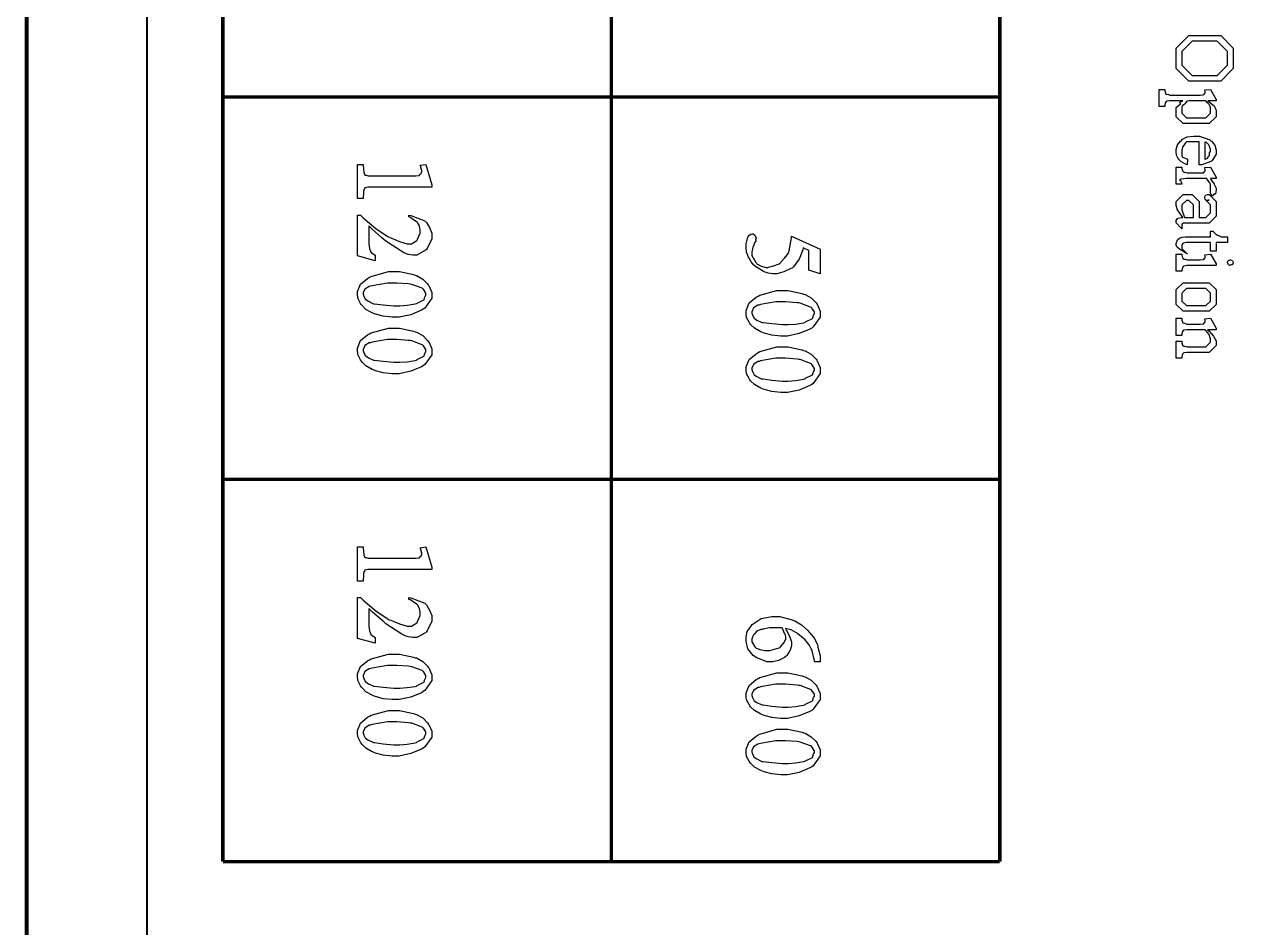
# Model space of a CAD drawing. Extents: x 0.4 to 11.2, y 0.4 to 16.
# Drawn here: x 0.358 to 3.346, y 6.726 to 8.926 of the extents above; entities that cross this region are included whole.
import ezdxf

# ---------------------------------------------------------------- set-up
doc = ezdxf.new("R2010")
doc.units = 0
doc.layers.get('0').update_dxf_attribs({"linetype": 'CONTINUOUS'})

msp = doc.modelspace()

# ---------------------------------------------------------------- linework, layer by layer
at = {"color": 230, "const_width": 0.01}
msp.add_lwpolyline([(11.1917, 0.405003), (11.1917, 15.9817), (0.363336, 15.9817), (0.363336, 0.405003), (11.1917, 0.405003)], close=True, dxfattribs=at)
at = {"color": 6, "const_width": 0.005}
msp.add_lwpolyline([(0.656685, 15.6867), (0.656685, 2.93668), (10.8983, 2.93668)], dxfattribs=at)
at = {"color": 0, "const_width": 0.008333}
for points in [[(0.841689, 6.88667), (0.841689, 13.4083), (2.73503, 13.4083), (2.73503, 6.88667)], [(1.78836, 13.4083), (1.78836, 6.88667)], [(2.73503, 8.75), (0.841689, 8.75)], [(2.73503, 7.81836), (0.841689, 7.81836)], [(2.73503, 6.88667), (0.841689, 6.88667)]]:
    msp.add_lwpolyline(points, dxfattribs=at)
at = {"color": 0}
for points in [[(3.30387, 8.84293), (3.30387, 8.81907), (3.27328, 8.78847), (3.23529, 8.78847), (3.19558, 8.78847), (3.16499, 8.81907), (3.16499, 8.84424), (3.16499, 8.86897), (3.19558, 8.89958), (3.23486, 8.89958), (3.27328, 8.89958), (3.30387, 8.86897), (3.30387, 8.84293)], [(3.28999, 8.84467), (3.28999, 8.86074), (3.26503, 8.88569), (3.23529, 8.88569), (3.20383, 8.88569), (3.17887, 8.86074), (3.17887, 8.84446), (3.17887, 8.82731), (3.20383, 8.80236), (3.23292, 8.80236), (3.26503, 8.80236), (3.28999, 8.82731), (3.28999, 8.84467)], [(3.24832, 8.76844), (3.26221, 8.74393), (3.26221, 8.74067), (3.24181, 8.74067), (3.24311, 8.73964), (3.25689, 8.72933), (3.25765, 8.72831), (3.25765, 8.72831), (3.25993, 8.72342), (3.26221, 8.71718), (3.26221, 8.71506), (3.26221, 8.70182), (3.2455, 8.68511), (3.21685, 8.68511), (3.18169, 8.68511), (3.16499, 8.70182), (3.16499, 8.72157), (3.16499, 8.72439), (3.17421, 8.7321), (3.17606, 8.73286), (3.17518, 8.73356), (3.17383, 8.73757), (3.17936, 8.73996), (3.18083, 8.74067), (3.1511, 8.74067), (3.14876, 8.74067), (3.14208, 8.73996), (3.14176, 8.73981), (3.14106, 8.73969), (3.13872, 8.73654), (3.13851, 8.73611), (3.13818, 8.73606), (3.13721, 8.72911), (3.13721, 8.72678), (3.12332, 8.72678), (3.12332, 8.76844), (3.13721, 8.76844), (3.13721, 8.76628), (3.13721, 8.76568), (3.13846, 8.75862), (3.13872, 8.75803), (3.13872, 8.75803), (3.14122, 8.75558), (3.14154, 8.75543), (3.14154, 8.75569), (3.14442, 8.75646), (3.14947, 8.75456), (3.1511, 8.75456), (3.22054, 8.75456), (3.22319, 8.75456), (3.23085, 8.75532), (3.23118, 8.75543), (3.23101, 8.75592), (3.23193, 8.75797), (3.23449, 8.75738), (3.23465, 8.7576), (3.23481, 8.75874), (3.23574, 8.76118), (3.23574, 8.76193), (3.23562, 8.76286), (3.23465, 8.76682), (3.23443, 8.76736), (3.24832, 8.76844)], [(3.23639, 8.74067), (3.20535, 8.74067), (3.2029, 8.74067), (3.19547, 8.7405), (3.19265, 8.73996), (3.19211, 8.73981), (3.19026, 8.73861), (3.18549, 8.7334), (3.18349, 8.73047), (3.18278, 8.73025), (3.1824, 8.73053), (3.17936, 8.72857), (3.17887, 8.72304), (3.17887, 8.72114), (3.17887, 8.71007), (3.18994, 8.699), (3.21186, 8.699), (3.23725, 8.699), (3.24832, 8.71007), (3.24832, 8.72114), (3.24832, 8.72331), (3.24653, 8.72911), (3.24615, 8.72982), (3.24496, 8.73122), (3.24149, 8.73557), (3.23774, 8.73947), (3.23639, 8.74067)], [(3.22054, 8.64025), (3.21289, 8.64025), (3.19569, 8.64025), (3.18994, 8.64025), (3.18718, 8.63797), (3.18028, 8.62765), (3.17887, 8.61968), (3.17887, 8.61703), (3.17887, 8.61436), (3.17854, 8.60715), (3.17844, 8.60639), (3.17844, 8.60639), (3.18024, 8.60286), (3.19038, 8.59913), (3.19276, 8.59858), (3.19146, 8.58469), (3.18761, 8.58621), (3.176, 8.59283), (3.17057, 8.59831), (3.16976, 8.59924), (3.16857, 8.60124), (3.16558, 8.6084), (3.16499, 8.61589), (3.16499, 8.61833), (3.16499, 8.62201), (3.16818, 8.63308), (3.17567, 8.64199), (3.17779, 8.64372), (3.17887, 8.64632), (3.19125, 8.65283), (3.20703, 8.65414), (3.21229, 8.65414), (3.22146, 8.65414), (3.24681, 8.64512), (3.24897, 8.64328), (3.25114, 8.64242), (3.25885, 8.63249), (3.26221, 8.62028), (3.26221, 8.61615), (3.26221, 8.61051), (3.25282, 8.59511), (3.25092, 8.59358), (3.24886, 8.59256), (3.22765, 8.58469), (3.22054, 8.58469), (3.22054, 8.64025)], [(3.23443, 8.64025), (3.23443, 8.59858), (3.23529, 8.59868), (3.24126, 8.60047), (3.2416, 8.60075), (3.24154, 8.60189), (3.24343, 8.60531), (3.2461, 8.60732), (3.24636, 8.60812), (3.24582, 8.60915), (3.24636, 8.61361), (3.24832, 8.61703), (3.24832, 8.61811), (3.24832, 8.62181), (3.24528, 8.63178), (3.24463, 8.63286), (3.24333, 8.63444), (3.23899, 8.63883), (3.23551, 8.64008), (3.23443, 8.64025)], [(3.26221, 8.55106), (3.2481, 8.55106), (3.24935, 8.54889), (3.257, 8.53771), (3.26221, 8.5274), (3.26221, 8.52393), (3.26221, 8.52393), (3.26025, 8.51421), (3.25982, 8.51351), (3.25896, 8.51361), (3.25603, 8.51167), (3.25499, 8.50939), (3.25461, 8.50939), (3.25347, 8.50939), (3.25037, 8.51178), (3.25006, 8.51221), (3.24963, 8.51357), (3.24832, 8.51747), (3.24832, 8.51872), (3.24832, 8.52094), (3.24832, 8.52599), (3.24832, 8.52761), (3.24832, 8.52957), (3.24832, 8.53396), (3.24832, 8.53543), (3.24832, 8.53657), (3.24724, 8.53956), (3.24701, 8.53999), (3.24571, 8.54167), (3.24203, 8.54688), (3.23953, 8.55013), (3.23856, 8.55106), (3.19276, 8.55106), (3.18875, 8.55106), (3.17763, 8.54964), (3.17671, 8.54932), (3.17583, 8.54932), (3.17318, 8.54807), (3.1754, 8.5459), (3.17583, 8.54542), (3.17583, 8.54542), (3.17676, 8.54269), (3.17887, 8.53857), (3.17887, 8.53717), (3.16499, 8.53717), (3.16499, 8.57883), (3.17887, 8.57883), (3.17887, 8.57633), (3.18033, 8.56939), (3.18061, 8.56885), (3.18061, 8.56885), (3.18431, 8.5656), (3.18474, 8.56537), (3.18474, 8.5656), (3.18679, 8.56679), (3.19129, 8.56494), (3.19276, 8.56494), (3.22054, 8.56494), (3.22336, 8.56494), (3.23156, 8.56549), (3.23182, 8.5656), (3.23161, 8.56608), (3.23199, 8.56803), (3.23449, 8.56754), (3.23465, 8.56776), (3.23481, 8.56879), (3.23574, 8.57096), (3.23574, 8.57167), (3.23562, 8.57275), (3.23465, 8.57742), (3.23443, 8.57796), (3.24832, 8.57883), (3.26221, 8.55474), (3.26221, 8.55106)], [(3.18104, 8.45638), (3.17899, 8.45899), (3.16792, 8.47504), (3.16758, 8.47569), (3.16694, 8.47737), (3.16499, 8.48557), (3.16499, 8.48828), (3.16499, 8.49522), (3.18169, 8.51193), (3.18604, 8.51193), (3.20383, 8.51193), (3.22054, 8.49522), (3.22054, 8.45638), (3.22424, 8.45638), (3.23725, 8.45638), (3.24832, 8.46744), (3.24832, 8.4796), (3.24832, 8.48719), (3.23725, 8.49826), (3.24485, 8.49826), (3.24246, 8.49826), (3.23942, 8.49804), (3.2385, 8.49804), (3.23594, 8.49968), (3.23574, 8.5), (3.23546, 8.50125), (3.23443, 8.50407), (3.23443, 8.50499), (3.23443, 8.50624), (3.23628, 8.50965), (3.2366, 8.50999), (3.23682, 8.51047), (3.24121, 8.51193), (3.24268, 8.51193), (3.2455, 8.51193), (3.26221, 8.49544), (3.26221, 8.47547), (3.26221, 8.45921), (3.2455, 8.44249), (3.24419, 8.44249), (3.23096, 8.44249), (3.19993, 8.44249), (3.19586, 8.44249), (3.18419, 8.44217), (3.18365, 8.44206), (3.18278, 8.44206), (3.17996, 8.44092), (3.17974, 8.44075), (3.17953, 8.44075), (3.17887, 8.43881), (3.17887, 8.43815), (3.17887, 8.43815), (3.17887, 8.43636), (3.17887, 8.43576), (3.17887, 8.43576), (3.17887, 8.43039), (3.17887, 8.4286), (3.1766, 8.43024), (3.16499, 8.44288), (3.16499, 8.44706), (3.16499, 8.44879), (3.16808, 8.45356), (3.16868, 8.454), (3.169, 8.45458), (3.17806, 8.45638), (3.18104, 8.45638)], [(3.18517, 8.45638), (3.20665, 8.45638), (3.20665, 8.48699), (3.19558, 8.49804), (3.18929, 8.49804), (3.18994, 8.49804), (3.17887, 8.48699), (3.17887, 8.48068), (3.17887, 8.47461), (3.18414, 8.45893), (3.18517, 8.45638)], [(3.28999, 8.39497), (3.26221, 8.39497), (3.26221, 8.37457), (3.24832, 8.37457), (3.24832, 8.39497), (3.19299, 8.39497), (3.19015, 8.39497), (3.18224, 8.39356), (3.18169, 8.39324), (3.18099, 8.39312), (3.17887, 8.38981), (3.17887, 8.38867), (3.17887, 8.38867), (3.17887, 8.38542), (3.17887, 8.38433), (3.17887, 8.38433), (3.17887, 8.38189), (3.17887, 8.38108), (3.19276, 8.36719), (3.19162, 8.36783), (3.17714, 8.37631), (3.1754, 8.37739), (3.1729, 8.37875), (3.16629, 8.3845), (3.16499, 8.38926), (3.16499, 8.39085), (3.16499, 8.39318), (3.16699, 8.39942), (3.16737, 8.40018), (3.16764, 8.40164), (3.17378, 8.40636), (3.17453, 8.40668), (3.17453, 8.40707), (3.17914, 8.40858), (3.18631, 8.40886), (3.18864, 8.40886), (3.24832, 8.40886), (3.24832, 8.42275), (3.25483, 8.42275), (3.25472, 8.42199), (3.26286, 8.41439), (3.26394, 8.41363), (3.26492, 8.41363), (3.27414, 8.40886), (3.27718, 8.40886), (3.28039, 8.40886), (3.2876, 8.40886), (3.28999, 8.40886), (3.28999, 8.39497)], [(3.26221, 8.33914), (3.19276, 8.33914), (3.19043, 8.33914), (3.18386, 8.33806), (3.18343, 8.33783), (3.18267, 8.33772), (3.18018, 8.33458), (3.17996, 8.33415), (3.17996, 8.33415), (3.17887, 8.32747), (3.17887, 8.32525), (3.16499, 8.32525), (3.16499, 8.36692), (3.17887, 8.36692), (3.17887, 8.36469), (3.17979, 8.3584), (3.17996, 8.35801), (3.17996, 8.35801), (3.18306, 8.35454), (3.18343, 8.35433), (3.18343, 8.35449), (3.18642, 8.35499), (3.19119, 8.35303), (3.19276, 8.35303), (3.22054, 8.35303), (3.22342, 8.35303), (3.23161, 8.35379), (3.23204, 8.35389), (3.23182, 8.35439), (3.23215, 8.35633), (3.23454, 8.35568), (3.23465, 8.35585), (3.23481, 8.35682), (3.23574, 8.35889), (3.23574, 8.35954), (3.23562, 8.36063), (3.23465, 8.36507), (3.23443, 8.36561), (3.24832, 8.36692), (3.26221, 8.34304), (3.26221, 8.33914)], [(3.30387, 8.34608), (3.30387, 8.34608), (3.30208, 8.34164), (3.30171, 8.34131), (3.301, 8.34169), (3.29807, 8.34119), (3.29725, 8.33914), (3.29693, 8.33914), (3.29568, 8.33914), (3.29232, 8.34099), (3.29194, 8.34131), (3.29161, 8.34229), (3.29025, 8.345), (3.28999, 8.34581), (3.28999, 8.34608), (3.28999, 8.34733), (3.29161, 8.35075), (3.29194, 8.35107), (3.29215, 8.35157), (3.29574, 8.35303), (3.29693, 8.35303), (3.29693, 8.35303), (3.30138, 8.3514), (3.30171, 8.35107), (3.30171, 8.35107), (3.30387, 8.34733), (3.30387, 8.34608)], [(3.26221, 8.26247), (3.26221, 8.24447), (3.2455, 8.22775), (3.21533, 8.22775), (3.18169, 8.22775), (3.16499, 8.24447), (3.16499, 8.26335), (3.16499, 8.28049), (3.18169, 8.29719), (3.21272, 8.29719), (3.2455, 8.29719), (3.26221, 8.28049), (3.26221, 8.26247)], [(3.24832, 8.26486), (3.24832, 8.27225), (3.23725, 8.28331), (3.21967, 8.28331), (3.18994, 8.28331), (3.17887, 8.27225), (3.17887, 8.25988), (3.17887, 8.25271), (3.18994, 8.24164), (3.20839, 8.24164), (3.23725, 8.24164), (3.24832, 8.25271), (3.24832, 8.26486)], [(3.24115, 8.18289), (3.24414, 8.18018), (3.25612, 8.16689), (3.26221, 8.15549), (3.26221, 8.15164), (3.26221, 8.14404), (3.2455, 8.12733), (3.24137, 8.12733), (3.22965, 8.12733), (3.19276, 8.12733), (3.19038, 8.12733), (3.18365, 8.12625), (3.18321, 8.12603), (3.18251, 8.12597), (3.18018, 8.12299), (3.17996, 8.12256), (3.17969, 8.12256), (3.17887, 8.11572), (3.17887, 8.11344), (3.16499, 8.11344), (3.16499, 8.15511), (3.17887, 8.15511), (3.17887, 8.15338), (3.17887, 8.15126), (3.18018, 8.14535), (3.18039, 8.14492), (3.18039, 8.14492), (3.18468, 8.14182), (3.18517, 8.14165), (3.18511, 8.14188), (3.18685, 8.14307), (3.19129, 8.14122), (3.19276, 8.14122), (3.22683, 8.14122), (3.23725, 8.14122), (3.24832, 8.15229), (3.24832, 8.15685), (3.24832, 8.16054), (3.24501, 8.17144), (3.23731, 8.18072), (3.23508, 8.18289), (3.19276, 8.18289), (3.19043, 8.18289), (3.18375, 8.18201), (3.18343, 8.18181), (3.18267, 8.18169), (3.18018, 8.17871), (3.17996, 8.17833), (3.17969, 8.17833), (3.17887, 8.17133), (3.17887, 8.169), (3.16499, 8.169), (3.16499, 8.21067), (3.17887, 8.21067), (3.17887, 8.20871), (3.17887, 8.20638), (3.18126, 8.19982), (3.18169, 8.19937), (3.18186, 8.19971), (3.18565, 8.19889), (3.19103, 8.19678), (3.19276, 8.19678), (3.22054, 8.19678), (3.22336, 8.19678), (3.2315, 8.19732), (3.23182, 8.19743), (3.23161, 8.19792), (3.2321, 8.19997), (3.23454, 8.19943), (3.23465, 8.1996), (3.23481, 8.20057), (3.23574, 8.20264), (3.23574, 8.20329), (3.23562, 8.20438), (3.23465, 8.20882), (3.23443, 8.20936), (3.24832, 8.21067), (3.26221, 8.18658), (3.26221, 8.18289), (3.24115, 8.18289)]]:
    msp.add_lwpolyline(points, close=True, dxfattribs=at)
at = {"color": 1}
for points in [[(1.33664, 8.58556), (1.35053, 8.53564), (1.35053, 8.53), (1.19775, 8.53), (1.19531, 8.53), (1.18831, 8.52875), (1.18799, 8.52849), (1.18734, 8.52838), (1.18517, 8.523), (1.18495, 8.52219), (1.18473, 8.52203), (1.18408, 8.51574), (1.18392, 8.50472), (1.18387, 8.50222), (1.16998, 8.50222), (1.16998, 8.58556), (1.18387, 8.58556), (1.18392, 8.58301), (1.18484, 8.56657), (1.18495, 8.56581), (1.18506, 8.56554), (1.18734, 8.55985), (1.18755, 8.55951), (1.18755, 8.55957), (1.19054, 8.55979), (1.19596, 8.55778), (1.19775, 8.55778), (1.30887, 8.55778), (1.31185, 8.55778), (1.32037, 8.55886), (1.3208, 8.55908), (1.32053, 8.55963), (1.32145, 8.56218), (1.3246, 8.56233), (1.32492, 8.56278), (1.32509, 8.56396), (1.32688, 8.56782), (1.32688, 8.56907), (1.32655, 8.57015), (1.32346, 8.58188), (1.32275, 8.58339), (1.33664, 8.58556)], [(1.21273, 8.35081), (1.16998, 8.36253), (1.16998, 8.46192), (1.1767, 8.46192), (1.18332, 8.45557), (1.21484, 8.42942), (1.2423, 8.41069), (1.2468, 8.4081), (1.25076, 8.40653), (1.27208, 8.39794), (1.29074, 8.39247), (1.29693, 8.39247), (1.30154, 8.39247), (1.31418, 8.40007), (1.31538, 8.40158), (1.31608, 8.40354), (1.32275, 8.41835), (1.32275, 8.42329), (1.32275, 8.42637), (1.32096, 8.43565), (1.31679, 8.4426), (1.31559, 8.44412), (1.31391, 8.44596), (1.29725, 8.45688), (1.29498, 8.45757), (1.29498, 8.46192), (1.29948, 8.46143), (1.33382, 8.44803), (1.33621, 8.44586), (1.33751, 8.4439), (1.34527, 8.43153), (1.35053, 8.41786), (1.35053, 8.41331), (1.35053, 8.40463), (1.3399, 8.38092), (1.33773, 8.37858), (1.33556, 8.37631), (1.31473, 8.36469), (1.30778, 8.36469), (1.3042, 8.36469), (1.29346, 8.36626), (1.28385, 8.36979), (1.28152, 8.37076), (1.27783, 8.37304), (1.23899, 8.39822), (1.23486, 8.40181), (1.22814, 8.4075), (1.20654, 8.42665), (1.19797, 8.43479), (1.19775, 8.435), (1.19775, 8.39638), (1.19775, 8.39225), (1.19868, 8.38069), (1.19884, 8.37989), (1.19884, 8.37989), (1.20036, 8.37701), (1.20264, 8.37207), (1.20318, 8.37142), (1.20334, 8.37136), (1.21175, 8.36518), (1.21273, 8.36469), (1.21273, 8.35081)], [(2.29719, 8.3189), (2.26942, 8.32801), (2.26942, 8.37554), (2.25553, 8.38271), (2.25467, 8.37771), (2.24625, 8.3546), (2.23242, 8.33599), (2.22885, 8.33322), (2.22575, 8.33197), (2.20882, 8.32422), (2.19146, 8.3189), (2.18565, 8.3189), (2.18181, 8.3189), (2.17014, 8.32036), (2.16103, 8.32363), (2.15896, 8.32454), (2.15685, 8.32617), (2.13938, 8.33703), (2.13792, 8.33843), (2.1359, 8.3405), (2.12929, 8.34825), (2.12494, 8.35519), (2.12403, 8.35688), (2.12218, 8.35965), (2.11757, 8.37207), (2.11664, 8.38297), (2.11664, 8.38661), (2.11664, 8.39225), (2.12082, 8.40799), (2.12164, 8.40918), (2.12207, 8.41092), (2.12631, 8.41525), (2.13112, 8.41613), (2.13271, 8.41613), (2.13417, 8.41613), (2.13813, 8.41342), (2.13857, 8.41287), (2.13835, 8.4126), (2.14117, 8.40647), (2.14117, 8.4044), (2.141, 8.40451), (2.1396, 8.40246), (2.14031, 8.39839), (2.14008, 8.39789), (2.13932, 8.39785), (2.13726, 8.39469), (2.13596, 8.38949), (2.13531, 8.38835), (2.1339, 8.38683), (2.13032, 8.37147), (2.13053, 8.3699), (2.13053, 8.36372), (2.14014, 8.34694), (2.14204, 8.34517), (2.14301, 8.34353), (2.15338, 8.3374), (2.1659, 8.33453), (2.17003, 8.33453), (2.17171, 8.33556), (2.18386, 8.33865), (2.19726, 8.34304), (2.19954, 8.34472), (2.20074, 8.34657), (2.21018, 8.35693), (2.21978, 8.36957), (2.22103, 8.3725), (2.2214, 8.37506), (2.22765, 8.40668), (2.22775, 8.41069), (2.29719, 8.37879), (2.29719, 8.3189)], [(1.25895, 8.32437), (1.27176, 8.32437), (1.30659, 8.317), (1.31017, 8.31549), (1.31364, 8.31478), (1.32878, 8.30632), (1.34055, 8.29449), (1.34228, 8.29204), (1.34321, 8.29053), (1.35053, 8.27393), (1.35053, 8.26839), (1.35053, 8.2595), (1.33355, 8.23546), (1.33013, 8.23281), (1.32536, 8.23025), (1.29953, 8.21924), (1.27121, 8.21326), (1.26177, 8.21326), (1.2545, 8.21326), (1.23264, 8.2155), (1.2137, 8.22054), (1.21012, 8.22194), (1.20562, 8.22379), (1.19043, 8.23236), (1.18115, 8.24164), (1.17952, 8.24388), (1.17714, 8.24707), (1.17117, 8.25846), (1.16998, 8.26693), (1.16998, 8.26969), (1.16998, 8.27576), (1.1773, 8.29383), (1.19439, 8.30778), (1.19927, 8.31049), (1.20329, 8.31282), (1.24506, 8.32437), (1.25895, 8.32437)], [(1.25635, 8.2966), (1.24268, 8.2966), (1.20519, 8.2901), (1.20166, 8.28879), (1.19841, 8.28836), (1.18782, 8.28157), (1.18387, 8.27235), (1.18387, 8.26926), (1.18387, 8.26926), (1.18527, 8.26465), (1.18858, 8.25754), (1.18951, 8.25646), (1.19005, 8.2564), (1.19662, 8.25211), (1.20676, 8.24685), (1.20904, 8.24625), (1.21153, 8.24615), (1.23242, 8.24349), (1.25836, 8.24104), (1.26698, 8.24104), (1.27295, 8.24104), (1.29074, 8.24246), (1.31017, 8.24561), (1.31321, 8.24647), (1.31516, 8.24789), (1.33176, 8.25603), (1.33274, 8.25711), (1.33257, 8.25874), (1.33442, 8.26389), (1.33664, 8.26747), (1.33664, 8.26861), (1.33664, 8.27208), (1.33051, 8.28153), (1.32926, 8.2825), (1.32709, 8.2839), (1.30181, 8.29329), (1.29823, 8.29378), (1.29443, 8.29449), (1.2659, 8.2966), (1.25635, 8.2966)], [(2.20562, 8.2786), (2.21843, 8.2786), (2.25325, 8.27121), (2.25683, 8.26969), (2.26031, 8.26899), (2.27544, 8.26053), (2.28722, 8.24869), (2.28896, 8.24625), (2.28988, 8.24474), (2.29719, 8.22814), (2.29719, 8.2226), (2.29719, 8.21371), (2.28022, 8.18967), (2.27681, 8.18701), (2.27203, 8.18446), (2.24621, 8.17344), (2.21789, 8.16749), (2.20844, 8.16749), (2.20117, 8.16749), (2.17931, 8.16971), (2.16037, 8.17475), (2.15679, 8.17617), (2.15229, 8.178), (2.1371, 8.18658), (2.12782, 8.19586), (2.12619, 8.19808), (2.12381, 8.20128), (2.11783, 8.21268), (2.11664, 8.22114), (2.11664, 8.2239), (2.11664, 8.22999), (2.12397, 8.24804), (2.14106, 8.26199), (2.14594, 8.26471), (2.14996, 8.26704), (2.19174, 8.2786), (2.20562, 8.2786)], [(2.20301, 8.25082), (2.18935, 8.25082), (2.15186, 8.24431), (2.14833, 8.243), (2.14507, 8.24257), (2.1345, 8.23579), (2.13053, 8.22657), (2.13053, 8.22347), (2.13053, 8.22347), (2.13194, 8.21886), (2.13525, 8.21175), (2.13618, 8.21067), (2.13672, 8.21061), (2.14328, 8.20632), (2.15343, 8.20107), (2.15571, 8.20047), (2.15821, 8.20036), (2.1791, 8.19769), (2.20503, 8.19526), (2.21365, 8.19526), (2.21963, 8.19526), (2.23742, 8.19667), (2.25683, 8.19982), (2.25987, 8.20068), (2.26183, 8.2021), (2.27843, 8.21024), (2.2794, 8.21132), (2.27924, 8.21294), (2.28108, 8.2181), (2.28331, 8.22168), (2.28331, 8.22282), (2.28331, 8.22629), (2.27718, 8.23574), (2.27593, 8.23671), (2.27376, 8.23813), (2.24849, 8.2475), (2.2449, 8.24799), (2.2411, 8.24869), (2.21257, 8.25082), (2.20301, 8.25082)], [(1.25895, 8.18685), (1.27176, 8.18685), (1.30659, 8.17947), (1.31017, 8.17796), (1.31364, 8.17725), (1.32878, 8.16878), (1.34055, 8.15696), (1.34228, 8.15451), (1.34321, 8.153), (1.35053, 8.13639), (1.35053, 8.13086), (1.35053, 8.12196), (1.33355, 8.09793), (1.33013, 8.09526), (1.32536, 8.09272), (1.29953, 8.08171), (1.27121, 8.07574), (1.26177, 8.07574), (1.2545, 8.07574), (1.23264, 8.07796), (1.2137, 8.08301), (1.21012, 8.08442), (1.20562, 8.08626), (1.19043, 8.09483), (1.18115, 8.10411), (1.17952, 8.10633), (1.17714, 8.10954), (1.17117, 8.12093), (1.16998, 8.12939), (1.16998, 8.13217), (1.16998, 8.13824), (1.1773, 8.15631), (1.19439, 8.17025), (1.19927, 8.17296), (1.20329, 8.17529), (1.24506, 8.18685), (1.25895, 8.18685)], [(1.25635, 8.15907), (1.24268, 8.15907), (1.20519, 8.15256), (1.20166, 8.15126), (1.19841, 8.15082), (1.18782, 8.14404), (1.18387, 8.13482), (1.18387, 8.13172), (1.18387, 8.13172), (1.18527, 8.12711), (1.18858, 8.12001), (1.18951, 8.11893), (1.19005, 8.11888), (1.19662, 8.11458), (1.20676, 8.10932), (1.20904, 8.10872), (1.21153, 8.10861), (1.23242, 8.10596), (1.25836, 8.10351), (1.26698, 8.10351), (1.27295, 8.10351), (1.29074, 8.10493), (1.31017, 8.10807), (1.31321, 8.10894), (1.31516, 8.11035), (1.33176, 8.11849), (1.33274, 8.11957), (1.33257, 8.12121), (1.33442, 8.12636), (1.33664, 8.12993), (1.33664, 8.13108), (1.33664, 8.13456), (1.33051, 8.14399), (1.32926, 8.14497), (1.32709, 8.14638), (1.30181, 8.15576), (1.29823, 8.15625), (1.29443, 8.15696), (1.2659, 8.15907), (1.25635, 8.15907)], [(2.20562, 8.14106), (2.21843, 8.14106), (2.25325, 8.13368), (2.25683, 8.13217), (2.26031, 8.13146), (2.27544, 8.12299), (2.28722, 8.11117), (2.28896, 8.10872), (2.28988, 8.10721), (2.29719, 8.0906), (2.29719, 8.08507), (2.29719, 8.07617), (2.28022, 8.05214), (2.27681, 8.04949), (2.27203, 8.04693), (2.24621, 8.03592), (2.21789, 8.02994), (2.20844, 8.02994), (2.20117, 8.02994), (2.17931, 8.03217), (2.16037, 8.03722), (2.15679, 8.03863), (2.15229, 8.04047), (2.1371, 8.04904), (2.12782, 8.05832), (2.12619, 8.06054), (2.12381, 8.06375), (2.11783, 8.07514), (2.11664, 8.08361), (2.11664, 8.08637), (2.11664, 8.09244), (2.12397, 8.11051), (2.14106, 8.12446), (2.14594, 8.12717), (2.14996, 8.1295), (2.19174, 8.14106), (2.20562, 8.14106)], [(2.20301, 8.11328), (2.18935, 8.11328), (2.15186, 8.10678), (2.14833, 8.10547), (2.14507, 8.10504), (2.1345, 8.09825), (2.13053, 8.08903), (2.13053, 8.08594), (2.13053, 8.08594), (2.13194, 8.08132), (2.13525, 8.07422), (2.13618, 8.07314), (2.13672, 8.07308), (2.14328, 8.06879), (2.15343, 8.06353), (2.15571, 8.06293), (2.15821, 8.06282), (2.1791, 8.06017), (2.20503, 8.05772), (2.21365, 8.05772), (2.21963, 8.05772), (2.23742, 8.05914), (2.25683, 8.06228), (2.25987, 8.06315), (2.26183, 8.06456), (2.27843, 8.07269), (2.2794, 8.07379), (2.27924, 8.07542), (2.28108, 8.08057), (2.28331, 8.08415), (2.28331, 8.08529), (2.28331, 8.08876), (2.27718, 8.09819), (2.27593, 8.09918), (2.27376, 8.10058), (2.24849, 8.10997), (2.2449, 8.11046), (2.2411, 8.11117), (2.21257, 8.11328), (2.20301, 8.11328)], [(1.33664, 7.65386), (1.35053, 7.60394), (1.35053, 7.59831), (1.19775, 7.59831), (1.19531, 7.59831), (1.18831, 7.59706), (1.18799, 7.59679), (1.18734, 7.59668), (1.18517, 7.59131), (1.18495, 7.5905), (1.18473, 7.59033), (1.18408, 7.58404), (1.18392, 7.57303), (1.18387, 7.57053), (1.16998, 7.57053), (1.16998, 7.65386), (1.18387, 7.65386), (1.18392, 7.65132), (1.18484, 7.63488), (1.18495, 7.63411), (1.18506, 7.63385), (1.18734, 7.62815), (1.18755, 7.62782), (1.18755, 7.62787), (1.19054, 7.6281), (1.19596, 7.62608), (1.19775, 7.62608), (1.30887, 7.62608), (1.31185, 7.62608), (1.32037, 7.62717), (1.3208, 7.62739), (1.32053, 7.62793), (1.32145, 7.63049), (1.3246, 7.63064), (1.32492, 7.63108), (1.32509, 7.63226), (1.32688, 7.63613), (1.32688, 7.63737), (1.32655, 7.63846), (1.32346, 7.65018), (1.32275, 7.65169), (1.33664, 7.65386)], [(1.21273, 7.41911), (1.16998, 7.43083), (1.16998, 7.53022), (1.1767, 7.53022), (1.18332, 7.52387), (1.21484, 7.49772), (1.2423, 7.479), (1.2468, 7.4764), (1.25076, 7.47483), (1.27208, 7.46625), (1.29074, 7.46078), (1.29693, 7.46078), (1.30154, 7.46078), (1.31418, 7.46838), (1.31538, 7.46989), (1.31608, 7.47185), (1.32275, 7.48665), (1.32275, 7.4916), (1.32275, 7.49468), (1.32096, 7.50396), (1.31679, 7.5109), (1.31559, 7.51243), (1.31391, 7.51426), (1.29725, 7.52518), (1.29498, 7.52587), (1.29498, 7.53022), (1.29948, 7.52974), (1.33382, 7.51633), (1.33621, 7.51417), (1.33751, 7.51221), (1.34527, 7.49983), (1.35053, 7.48617), (1.35053, 7.48161), (1.35053, 7.47293), (1.3399, 7.44922), (1.33773, 7.44689), (1.33556, 7.44461), (1.31473, 7.433), (1.30778, 7.433), (1.3042, 7.433), (1.29346, 7.43457), (1.28385, 7.4381), (1.28152, 7.43907), (1.27783, 7.44135), (1.23899, 7.46653), (1.23486, 7.47011), (1.22814, 7.47581), (1.20654, 7.49496), (1.19797, 7.5031), (1.19775, 7.50331), (1.19775, 7.46468), (1.19775, 7.46056), (1.19868, 7.449), (1.19884, 7.44819), (1.19884, 7.44819), (1.20036, 7.44532), (1.20264, 7.44037), (1.20318, 7.43972), (1.20334, 7.43967), (1.21175, 7.43349), (1.21273, 7.433), (1.21273, 7.41911)], [(2.29719, 7.37332), (2.28331, 7.37332), (2.2831, 7.37631), (2.27783, 7.40072), (2.27701, 7.40261), (2.27561, 7.40554), (2.27007, 7.41542), (2.26411, 7.42313), (2.26247, 7.42497), (2.26031, 7.42714), (2.243, 7.442), (2.241, 7.44319), (2.2379, 7.44553), (2.22629, 7.45139), (2.21533, 7.454), (2.21257, 7.45469), (2.21408, 7.45182), (2.22239, 7.43647), (2.22775, 7.42231), (2.22775, 7.41758), (2.22775, 7.41379), (2.22424, 7.40224), (2.21604, 7.38872), (2.21365, 7.38656), (2.21018, 7.38444), (2.19575, 7.37674), (2.18186, 7.37332), (2.17719, 7.37332), (2.16743, 7.37332), (2.14106, 7.38456), (2.13813, 7.38678), (2.13396, 7.38949), (2.1211, 7.40549), (2.11664, 7.42324), (2.11664, 7.4291), (2.11664, 7.43375), (2.11957, 7.4476), (2.12642, 7.45762), (2.12836, 7.45969), (2.13124, 7.46474), (2.15332, 7.47965), (2.17936, 7.48443), (2.18804, 7.48443), (2.19911, 7.48443), (2.22885, 7.47629), (2.23232, 7.47467), (2.23546, 7.47385), (2.25163, 7.46408), (2.26693, 7.44993), (2.26964, 7.44689), (2.27235, 7.44467), (2.28321, 7.43033), (2.29064, 7.41493), (2.29156, 7.41217), (2.29183, 7.40961), (2.29719, 7.38829), (2.29719, 7.38112), (2.29719, 7.37332)], [(2.20432, 7.45665), (2.19814, 7.45665), (2.18425, 7.45665), (2.17958, 7.45665), (2.17367, 7.45665), (2.1581, 7.4534), (2.15593, 7.45275), (2.15289, 7.45242), (2.14318, 7.44819), (2.13721, 7.44194), (2.13596, 7.4406), (2.1346, 7.43983), (2.13053, 7.42985), (2.13053, 7.42649), (2.13053, 7.4221), (2.13813, 7.41021), (2.13965, 7.4089), (2.14046, 7.40815), (2.14985, 7.40386), (2.16222, 7.4011), (2.16635, 7.4011), (2.17469, 7.4011), (2.19743, 7.40782), (2.19976, 7.40912), (2.20101, 7.41097), (2.20865, 7.4196), (2.21386, 7.42888), (2.21386, 7.43192), (2.21386, 7.43435), (2.21224, 7.44081), (2.21192, 7.44168), (2.21067, 7.4426), (2.20529, 7.45503), (2.20432, 7.45665)], [(1.25895, 7.39268), (1.27176, 7.39268), (1.30659, 7.38531), (1.31017, 7.38379), (1.31364, 7.38308), (1.32878, 7.37463), (1.34055, 7.36279), (1.34228, 7.36035), (1.34321, 7.35883), (1.35053, 7.34224), (1.35053, 7.33669), (1.35053, 7.32781), (1.33355, 7.30376), (1.33013, 7.30111), (1.32536, 7.29856), (1.29953, 7.28754), (1.27121, 7.28157), (1.26177, 7.28157), (1.2545, 7.28157), (1.23264, 7.28381), (1.2137, 7.28885), (1.21012, 7.29025), (1.20562, 7.2921), (1.19043, 7.30067), (1.18115, 7.30994), (1.17952, 7.31218), (1.17714, 7.31537), (1.17117, 7.32676), (1.16998, 7.33524), (1.16998, 7.338), (1.16998, 7.34407), (1.1773, 7.36214), (1.19439, 7.37608), (1.19927, 7.37879), (1.20329, 7.38112), (1.24506, 7.39268), (1.25895, 7.39268)], [(1.25635, 7.3649), (1.24268, 7.3649), (1.20519, 7.3584), (1.20166, 7.3571), (1.19841, 7.35667), (1.18782, 7.34987), (1.18387, 7.34065), (1.18387, 7.33757), (1.18387, 7.33757), (1.18527, 7.33296), (1.18858, 7.32585), (1.18951, 7.32476), (1.19005, 7.32471), (1.19662, 7.32042), (1.20676, 7.31515), (1.20904, 7.31456), (1.21153, 7.31446), (1.23242, 7.31179), (1.25836, 7.30935), (1.26698, 7.30935), (1.27295, 7.30935), (1.29074, 7.31076), (1.31017, 7.31392), (1.31321, 7.31478), (1.31516, 7.31619), (1.33176, 7.32433), (1.33274, 7.32542), (1.33257, 7.32704), (1.33442, 7.33219), (1.33664, 7.33578), (1.33664, 7.33692), (1.33664, 7.34039), (1.33051, 7.34983), (1.32926, 7.35081), (1.32709, 7.35221), (1.30181, 7.3616), (1.29823, 7.36208), (1.29443, 7.36279), (1.2659, 7.3649), (1.25635, 7.3649)], [(2.20562, 7.3469), (2.21843, 7.3469), (2.25325, 7.33951), (2.25683, 7.338), (2.26031, 7.33729), (2.27544, 7.32883), (2.28722, 7.317), (2.28896, 7.31456), (2.28988, 7.31304), (2.29719, 7.29644), (2.29719, 7.2909), (2.29719, 7.28201), (2.28022, 7.25797), (2.27681, 7.25532), (2.27203, 7.25276), (2.24621, 7.24175), (2.21789, 7.23579), (2.20844, 7.23579), (2.20117, 7.23579), (2.17931, 7.23801), (2.16037, 7.24306), (2.15679, 7.24447), (2.15229, 7.24631), (2.1371, 7.25489), (2.12782, 7.26417), (2.12619, 7.26639), (2.12381, 7.26958), (2.11783, 7.28097), (2.11664, 7.28944), (2.11664, 7.29221), (2.11664, 7.29829), (2.12397, 7.31635), (2.14106, 7.33029), (2.14594, 7.33301), (2.14996, 7.33535), (2.19174, 7.3469), (2.20562, 7.3469)], [(2.20301, 7.31912), (2.18935, 7.31912), (2.15186, 7.31261), (2.14833, 7.31131), (2.14507, 7.31087), (2.1345, 7.3041), (2.13053, 7.29486), (2.13053, 7.29178), (2.13053, 7.29178), (2.13194, 7.28717), (2.13525, 7.28006), (2.13618, 7.27897), (2.13672, 7.27892), (2.14328, 7.27463), (2.15343, 7.26938), (2.15571, 7.26878), (2.15821, 7.26867), (2.1791, 7.266), (2.20503, 7.26357), (2.21365, 7.26357), (2.21963, 7.26357), (2.23742, 7.26497), (2.25683, 7.26812), (2.25987, 7.26899), (2.26183, 7.2704), (2.27843, 7.27854), (2.2794, 7.27962), (2.27924, 7.28125), (2.28108, 7.2864), (2.28331, 7.28999), (2.28331, 7.29113), (2.28331, 7.2946), (2.27718, 7.30404), (2.27593, 7.30501), (2.27376, 7.30643), (2.24849, 7.31581), (2.2449, 7.31629), (2.2411, 7.317), (2.21257, 7.31912), (2.20301, 7.31912)], [(1.25895, 7.25515), (1.27176, 7.25515), (1.30659, 7.24778), (1.31017, 7.24625), (1.31364, 7.24556), (1.32878, 7.23708), (1.34055, 7.22526), (1.34228, 7.22282), (1.34321, 7.22131), (1.35053, 7.20469), (1.35053, 7.19917), (1.35053, 7.19026), (1.33355, 7.16624), (1.33013, 7.16357), (1.32536, 7.16103), (1.29953, 7.15001), (1.27121, 7.14404), (1.26177, 7.14404), (1.2545, 7.14404), (1.23264, 7.14626), (1.2137, 7.15132), (1.21012, 7.15272), (1.20562, 7.15457), (1.19043, 7.16314), (1.18115, 7.17242), (1.17952, 7.17464), (1.17714, 7.17785), (1.17117, 7.18924), (1.16998, 7.19769), (1.16998, 7.20047), (1.16998, 7.20654), (1.1773, 7.22461), (1.19439, 7.23856), (1.19927, 7.24126), (1.20329, 7.2436), (1.24506, 7.25515), (1.25895, 7.25515)], [(1.25635, 7.22737), (1.24268, 7.22737), (1.20519, 7.22086), (1.20166, 7.21957), (1.19841, 7.21912), (1.18782, 7.21235), (1.18387, 7.20313), (1.18387, 7.20003), (1.18387, 7.20003), (1.18527, 7.19542), (1.18858, 7.18832), (1.18951, 7.18722), (1.19005, 7.18718), (1.19662, 7.18289), (1.20676, 7.17763), (1.20904, 7.17703), (1.21153, 7.17692), (1.23242, 7.17426), (1.25836, 7.17182), (1.26698, 7.17182), (1.27295, 7.17182), (1.29074, 7.17324), (1.31017, 7.17637), (1.31321, 7.17725), (1.31516, 7.17865), (1.33176, 7.18679), (1.33274, 7.18787), (1.33257, 7.18951), (1.33442, 7.19467), (1.33664, 7.19824), (1.33664, 7.19937), (1.33664, 7.20285), (1.33051, 7.21229), (1.32926, 7.21326), (1.32709, 7.21468), (1.30181, 7.22407), (1.29823, 7.22456), (1.29443, 7.22526), (1.2659, 7.22737), (1.25635, 7.22737)], [(2.20562, 7.20936), (2.21843, 7.20936), (2.25325, 7.20199), (2.25683, 7.20047), (2.26031, 7.19976), (2.27544, 7.19129), (2.28722, 7.17947), (2.28896, 7.17703), (2.28988, 7.17551), (2.29719, 7.1589), (2.29719, 7.15338), (2.29719, 7.14447), (2.28022, 7.12044), (2.27681, 7.11778), (2.27203, 7.11524), (2.24621, 7.10422), (2.21789, 7.09825), (2.20844, 7.09825), (2.20117, 7.09825), (2.17931, 7.10047), (2.16037, 7.10553), (2.15679, 7.10693), (2.15229, 7.10878), (2.1371, 7.11735), (2.12782, 7.12663), (2.12619, 7.12885), (2.12381, 7.13206), (2.11783, 7.14344), (2.11664, 7.15192), (2.11664, 7.15468), (2.11664, 7.16075), (2.12397, 7.17882), (2.14106, 7.19276), (2.14594, 7.19547), (2.14996, 7.19781), (2.19174, 7.20936), (2.20562, 7.20936)], [(2.20301, 7.18158), (2.18935, 7.18158), (2.15186, 7.17507), (2.14833, 7.17378), (2.14507, 7.17333), (2.1345, 7.16656), (2.13053, 7.15733), (2.13053, 7.15424), (2.13053, 7.15424), (2.13194, 7.14963), (2.13525, 7.14253), (2.13618, 7.14144), (2.13672, 7.14139), (2.14328, 7.1371), (2.15343, 7.13183), (2.15571, 7.13124), (2.15821, 7.13112), (2.1791, 7.12847), (2.20503, 7.12603), (2.21365, 7.12603), (2.21963, 7.12603), (2.23742, 7.12744), (2.25683, 7.13058), (2.25987, 7.13146), (2.26183, 7.13286), (2.27843, 7.141), (2.2794, 7.14208), (2.27924, 7.14372), (2.28108, 7.14887), (2.28331, 7.15246), (2.28331, 7.1536), (2.28331, 7.15707), (2.27718, 7.1665), (2.27593, 7.16749), (2.27376, 7.16889), (2.24849, 7.17828), (2.2449, 7.17876), (2.2411, 7.17947), (2.21257, 7.18158), (2.20301, 7.18158)]]:
    msp.add_lwpolyline(points, close=True, dxfattribs=at)

doc.saveas('drawing.dxf')
